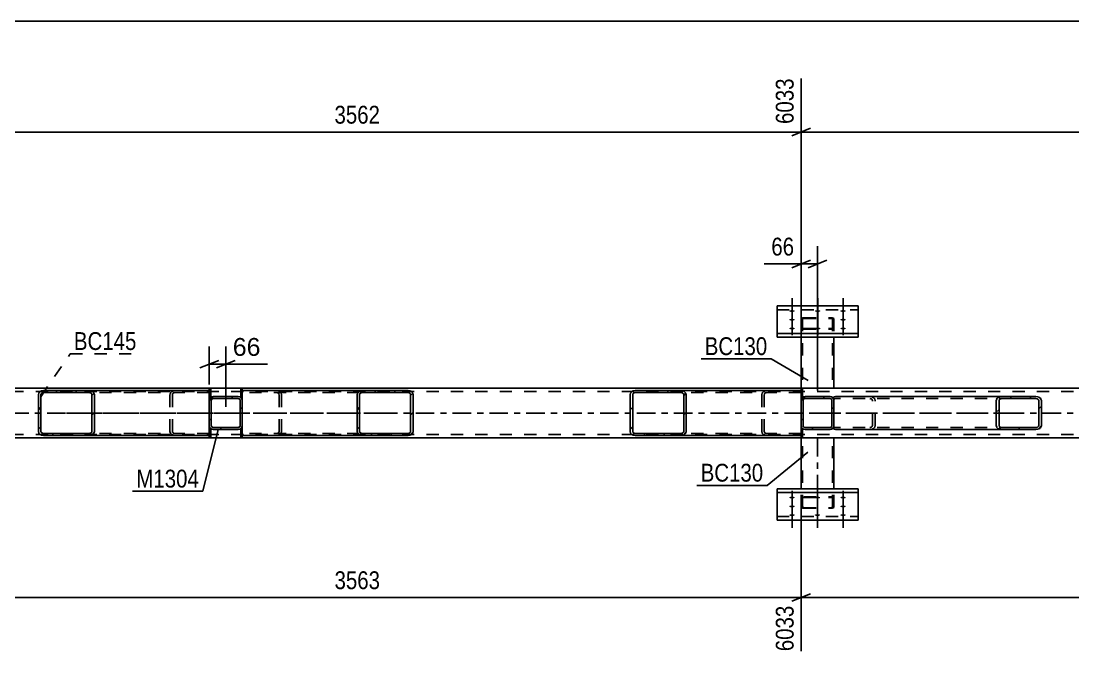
# Model space of a CAD drawing. Header units: millimetres. Extents: x 0 to 1189, y 0 to 841.
# Drawn here: x 151.2 to 320.1, y 315.4 to 417.1 of the extents above; entities that cross this region are included whole.
import ezdxf

# ---------------------------------------------------------------- set-up
doc = ezdxf.new("R2010")
doc.units = ezdxf.units.MM
doc.linetypes.add('DXK_LINE_DOT2', pattern=[3.9198, 1.9599, -1.9599])
doc.linetypes.add('DXK_LINE_DOT3', pattern=[5.9187, 2.979, -0.9799, 0.9799, -0.9799])
doc.styles.add('Arial', font='ARIAL.TTF', dxfattribs={"height": 0.2})
doc.styles.add('Arial Narrow', font='ARIALN.TTF', dxfattribs={"height": 0.2})

# ---------------------------------------------------------------- blocks, each defined once
blk = doc.blocks.new('Part-717048625-5668 - 5603')
at = {"color": 2, "linetype": 'Continuous'}
for p, q in [((186.47, 356.83), (186.47, 358.03)), ((186.47, 358.03), (186.71, 358.03)), ((186.71, 358.03), (186.71, 356.83)), ((186.71, 356.83), (186.47, 356.83))]:
    blk.add_line(p, q, dxfattribs=at)
blk = doc.blocks.new('Part-717048625-5701 - 5603')
at = {"linetype": 'Continuous'}
h = blk.add_hatch(dxfattribs=at)
h.set_pattern_fill('', scale=0.7, style=0, pattern_type=0)
h.set_pattern_definition([(45, (314.4644, 351.5972), (-1.57154, 1.57154), [])])
h.paths.add_polyline_path([(314.13, 351.55), (314.46, 351.6), (314.75, 351.74), (314.94, 351.94), (315.01, 352.19), (315.01, 356.19), (314.94, 356.43), (314.75, 356.64), (314.46, 356.78), (314.13, 356.83), (308.64, 356.83), (308.3, 356.78), (308.02, 356.64), (307.83, 356.43), (307.76, 356.19), (307.76, 352.19), (307.83, 351.94), (308.02, 351.74), (308.3, 351.6), (308.64, 351.55)])
h.paths.add_polyline_path([(308.47, 351.89), (308.33, 351.96), (308.23, 352.07), (308.2, 352.19), (308.2, 356.19), (308.23, 356.31), (308.33, 356.41), (308.47, 356.48), (308.64, 356.51), (314.13, 356.51), (314.3, 356.48), (314.44, 356.41), (314.53, 356.31), (314.57, 356.19), (314.57, 352.19), (314.53, 352.07), (314.44, 351.96), (314.3, 351.89), (314.13, 351.87), (308.64, 351.87)])
at = {"color": 2, "linetype": 'Continuous'}
for p, q in [((281.71, 356.79), (281.97, 356.83)), ((281.71, 356.79), (281.71, 356.19)), ((308.64, 356.83), (281.97, 356.83)), ((307.83, 356.43), (307.76, 356.19)), ((308.64, 356.83), (308.3, 356.78)), ((308.47, 356.48), (308.64, 356.51)), ((308.64, 356.83), (314.13, 356.83)), ((308.64, 356.51), (314.13, 356.51)), ((314.46, 356.78), (314.13, 356.83)), ((314.13, 356.51), (314.3, 356.48)), ((315.01, 356.19), (314.94, 356.43)), ((307.76, 352.19), (307.76, 356.19)), ((308.2, 356.19), (308.23, 356.31)), ((308.2, 352.19), (308.2, 356.19)), ((314.53, 356.31), (314.57, 356.19)), ((314.57, 352.19), (314.57, 356.19)), ((315.01, 352.19), (315.01, 356.19)), ((281.71, 351.6), (281.71, 352.19)), ((281.71, 351.59), (281.71, 351.6)), ((281.97, 351.55), (281.71, 351.59)), ((308.64, 351.55), (281.97, 351.55)), ((307.76, 352.19), (307.83, 351.94)), ((308.23, 352.07), (308.2, 352.19)), ((308.3, 351.6), (308.64, 351.55)), ((308.64, 351.87), (308.47, 351.89)), ((308.64, 351.87), (314.13, 351.87)), ((308.64, 351.55), (314.13, 351.55)), ((314.3, 351.89), (314.13, 351.87)), ((314.13, 351.55), (314.46, 351.6)), ((314.57, 352.19), (314.53, 352.07)), ((314.94, 351.94), (315.01, 352.19))]:
    blk.add_line(p, q, dxfattribs=at)
at = {"color": 7, "linetype": 'DXK_LINE_DOT2'}
for p, q in [((281.71, 356.79), (281.71, 356.44)), ((281.8, 356.48), (281.71, 356.44)), ((281.97, 356.51), (281.8, 356.48)), ((314.13, 356.51), (281.97, 356.51)), ((287.46, 356.83), (287.79, 356.78)), ((287.62, 356.48), (287.46, 356.51)), ((288.27, 356.43), (288.33, 356.19)), ((314.13, 356.83), (308.64, 356.83)), ((281.71, 351.74), (281.71, 356.19)), ((287.9, 356.19), (287.86, 356.31)), ((287.9, 352.19), (287.9, 356.19)), ((288.33, 352.19), (288.33, 356.19)), ((281.71, 351.94), (281.8, 351.89)), ((281.8, 351.89), (281.97, 351.87)), ((314.13, 351.87), (281.97, 351.87)), ((287.46, 351.87), (287.62, 351.89)), ((287.79, 351.6), (287.46, 351.55)), ((287.86, 352.07), (287.9, 352.19)), ((288.33, 352.19), (288.27, 351.94)), ((314.13, 351.55), (308.64, 351.55))]:
    blk.add_line(p, q, dxfattribs=at)
at = {"color": 7, "linetype": 'DXK_LINE_DOT3'}
blk.add_line((277.86, 354.19), (311.38, 354.19), dxfattribs=at)
at = {"color": 7, "linetype": 'DXK_LINE_DOT2'}
for centre, radius, start, end in [((287.52, 356.1), 0.401, 32.4105, 75.4453), ((287.59, 356), 0.802, 32.4105, 75.4453), ((287.52, 352.28), 0.401, 284.5547, 327.5895), ((287.59, 352.37), 0.802, 284.5547, 327.5895)]:
    blk.add_arc(centre, radius, start, end, dxfattribs=at)
at = {"color": 2, "linetype": 'Continuous'}
for centre, radius, start, end in [((308.5, 356), 0.802, 104.5547, 147.5895), ((308.57, 356.1), 0.401, 104.5547, 147.5895), ((314.2, 356.1), 0.401, 32.4105, 75.4453), ((314.26, 356), 0.802, 32.4105, 75.4453), ((308.5, 352.37), 0.802, 212.4105, 255.4453), ((308.57, 352.28), 0.401, 212.4105, 255.4453), ((314.2, 352.28), 0.401, 284.5547, 327.5895), ((314.26, 352.37), 0.802, 284.5547, 327.5895)]:
    blk.add_arc(centre, radius, start, end, dxfattribs=at)
blk = doc.blocks.new('Bolt-717048625-5623 - 5603')
at = {"linetype": 'Continuous'}
for points in [[(274.97, 340.77), (275.07, 340.76), (275.15, 340.75), (275.23, 340.74), (275.3, 340.72), (275.35, 340.69), (275.39, 340.66), (275.41, 340.63), (275.41, 340.6), (275.39, 340.57), (275.35, 340.54), (275.3, 340.52), (275.23, 340.49), (275.15, 340.48), (275.07, 340.47), (274.97, 340.47), (274.88, 340.47), (274.79, 340.48), (274.72, 340.49), (274.65, 340.52), (274.59, 340.54), (274.56, 340.57), (274.54, 340.6), (274.54, 340.63), (274.56, 340.66), (274.59, 340.69), (274.65, 340.72), (274.72, 340.74), (274.79, 340.75), (274.88, 340.76)], [(279.05, 340.77), (279.15, 340.76), (279.23, 340.75), (279.31, 340.74), (279.38, 340.72), (279.43, 340.69), (279.47, 340.66), (279.49, 340.63), (279.49, 340.6), (279.47, 340.57), (279.43, 340.54), (279.38, 340.52), (279.31, 340.49), (279.23, 340.48), (279.15, 340.47), (279.05, 340.47), (278.96, 340.47), (278.87, 340.48), (278.8, 340.49), (278.73, 340.52), (278.67, 340.54), (278.64, 340.57), (278.62, 340.6), (278.62, 340.63), (278.64, 340.66), (278.67, 340.69), (278.73, 340.72), (278.8, 340.74), (278.87, 340.75), (278.96, 340.76)], [(283.17, 340.77), (283.27, 340.76), (283.35, 340.75), (283.43, 340.74), (283.5, 340.72), (283.55, 340.69), (283.59, 340.66), (283.61, 340.63), (283.61, 340.6), (283.59, 340.57), (283.55, 340.54), (283.5, 340.52), (283.43, 340.49), (283.35, 340.48), (283.27, 340.47), (283.17, 340.47), (283.08, 340.47), (282.99, 340.48), (282.92, 340.49), (282.85, 340.52), (282.79, 340.54), (282.76, 340.57), (282.74, 340.6), (282.74, 340.63), (282.76, 340.66), (282.79, 340.69), (282.85, 340.72), (282.92, 340.74), (282.99, 340.75), (283.08, 340.76)], [(274.97, 339.36), (275.07, 339.35), (275.15, 339.34), (275.23, 339.33), (275.3, 339.31), (275.35, 339.28), (275.39, 339.25), (275.41, 339.22), (275.41, 339.19), (275.39, 339.16), (275.35, 339.13), (275.3, 339.11), (275.23, 339.08), (275.15, 339.07), (275.07, 339.06), (274.97, 339.06), (274.88, 339.06), (274.79, 339.07), (274.72, 339.08), (274.65, 339.11), (274.59, 339.13), (274.56, 339.16), (274.54, 339.19), (274.54, 339.22), (274.56, 339.25), (274.59, 339.28), (274.65, 339.31), (274.72, 339.33), (274.79, 339.34), (274.88, 339.35)], [(274.97, 337.96), (275.07, 337.96), (275.15, 337.95), (275.23, 337.93), (275.3, 337.91), (275.35, 337.89), (275.39, 337.86), (275.41, 337.83), (275.41, 337.8), (275.39, 337.76), (275.35, 337.74), (275.3, 337.71), (275.23, 337.69), (275.15, 337.67), (275.07, 337.66), (274.97, 337.66), (274.88, 337.66), (274.79, 337.67), (274.72, 337.69), (274.65, 337.71), (274.59, 337.74), (274.56, 337.76), (274.54, 337.8), (274.54, 337.83), (274.56, 337.86), (274.59, 337.89), (274.65, 337.91), (274.72, 337.93), (274.79, 337.95), (274.88, 337.96)], [(279.05, 337.96), (279.15, 337.96), (279.23, 337.95), (279.31, 337.93), (279.38, 337.91), (279.43, 337.89), (279.47, 337.86), (279.49, 337.83), (279.49, 337.8), (279.47, 337.76), (279.43, 337.74), (279.38, 337.71), (279.31, 337.69), (279.23, 337.67), (279.15, 337.66), (279.05, 337.66), (278.96, 337.66), (278.87, 337.67), (278.8, 337.69), (278.73, 337.71), (278.67, 337.74), (278.64, 337.76), (278.62, 337.8), (278.62, 337.83), (278.64, 337.86), (278.67, 337.89), (278.73, 337.91), (278.8, 337.93), (278.87, 337.95), (278.96, 337.96)], [(283.17, 339.36), (283.27, 339.35), (283.35, 339.34), (283.43, 339.33), (283.5, 339.31), (283.55, 339.28), (283.59, 339.25), (283.61, 339.22), (283.61, 339.19), (283.59, 339.16), (283.55, 339.13), (283.5, 339.11), (283.43, 339.08), (283.35, 339.07), (283.27, 339.06), (283.17, 339.06), (283.08, 339.06), (282.99, 339.07), (282.92, 339.08), (282.85, 339.11), (282.79, 339.13), (282.76, 339.16), (282.74, 339.19), (282.74, 339.22), (282.76, 339.25), (282.79, 339.28), (282.85, 339.31), (282.92, 339.33), (282.99, 339.34), (283.08, 339.35)], [(283.17, 337.96), (283.27, 337.96), (283.35, 337.95), (283.43, 337.93), (283.5, 337.91), (283.55, 337.89), (283.59, 337.86), (283.61, 337.83), (283.61, 337.8), (283.59, 337.76), (283.55, 337.74), (283.5, 337.71), (283.43, 337.69), (283.35, 337.67), (283.27, 337.66), (283.17, 337.66), (283.08, 337.66), (282.99, 337.67), (282.92, 337.69), (282.85, 337.71), (282.79, 337.74), (282.76, 337.76), (282.74, 337.8), (282.74, 337.83), (282.76, 337.86), (282.79, 337.89), (282.85, 337.91), (282.92, 337.93), (282.99, 337.95), (283.08, 337.96)]]:
    blk.add_hatch(color=1, dxfattribs=at).paths.add_polyline_path(points)
at = {"color": 1, "linetype": 'Continuous'}
for p, q in [((274.97, 341.71), (274.97, 338.59)), ((279.05, 341.71), (279.05, 338.59)), ((283.17, 341.71), (283.17, 338.59)), ((274.97, 340.3), (274.97, 337.18)), ((283.17, 340.3), (283.17, 337.18)), ((274.97, 338.9), (274.97, 335.78)), ((279.05, 338.9), (279.05, 335.78)), ((283.17, 338.9), (283.17, 335.78))]:
    blk.add_line(p, q, dxfattribs=at)
blk = doc.blocks.new('Bolt-717048625-5624 - 5603')
at = {"linetype": 'Continuous'}
for points in [[(274.97, 370.41), (274.88, 370.42), (274.79, 370.43), (274.72, 370.44), (274.65, 370.46), (274.59, 370.49), (274.56, 370.52), (274.54, 370.55), (274.54, 370.58), (274.56, 370.61), (274.59, 370.64), (274.65, 370.67), (274.72, 370.69), (274.79, 370.7), (274.88, 370.71), (274.97, 370.72), (275.07, 370.71), (275.15, 370.7), (275.23, 370.69), (275.3, 370.67), (275.35, 370.64), (275.39, 370.61), (275.41, 370.58), (275.41, 370.55), (275.39, 370.52), (275.35, 370.49), (275.3, 370.46), (275.23, 370.44), (275.15, 370.43), (275.07, 370.42)], [(279.09, 370.41), (279, 370.42), (278.91, 370.43), (278.84, 370.44), (278.77, 370.46), (278.71, 370.49), (278.68, 370.52), (278.66, 370.55), (278.66, 370.58), (278.68, 370.61), (278.71, 370.64), (278.77, 370.67), (278.84, 370.69), (278.91, 370.7), (279, 370.71), (279.09, 370.72), (279.19, 370.71), (279.27, 370.7), (279.35, 370.69), (279.42, 370.67), (279.47, 370.64), (279.51, 370.61), (279.53, 370.58), (279.53, 370.55), (279.51, 370.52), (279.47, 370.49), (279.42, 370.46), (279.35, 370.44), (279.27, 370.43), (279.19, 370.42)], [(283.17, 370.41), (283.08, 370.42), (282.99, 370.43), (282.92, 370.44), (282.85, 370.46), (282.79, 370.49), (282.76, 370.52), (282.74, 370.55), (282.74, 370.58), (282.76, 370.61), (282.79, 370.64), (282.85, 370.67), (282.92, 370.69), (282.99, 370.7), (283.08, 370.71), (283.17, 370.72), (283.27, 370.71), (283.35, 370.7), (283.43, 370.69), (283.5, 370.67), (283.55, 370.64), (283.59, 370.61), (283.61, 370.58), (283.61, 370.55), (283.59, 370.52), (283.55, 370.49), (283.5, 370.46), (283.43, 370.44), (283.35, 370.43), (283.27, 370.42)], [(274.97, 369.02), (274.88, 369.02), (274.79, 369.03), (274.72, 369.05), (274.65, 369.07), (274.59, 369.09), (274.56, 369.12), (274.54, 369.15), (274.54, 369.19), (274.56, 369.22), (274.59, 369.25), (274.65, 369.27), (274.72, 369.29), (274.79, 369.31), (274.88, 369.32), (274.97, 369.32), (275.07, 369.32), (275.15, 369.31), (275.23, 369.29), (275.3, 369.27), (275.35, 369.25), (275.39, 369.22), (275.41, 369.19), (275.41, 369.15), (275.39, 369.12), (275.35, 369.09), (275.3, 369.07), (275.23, 369.05), (275.15, 369.03), (275.07, 369.02)], [(283.17, 369.02), (283.08, 369.02), (282.99, 369.03), (282.92, 369.05), (282.85, 369.07), (282.79, 369.09), (282.76, 369.12), (282.74, 369.15), (282.74, 369.19), (282.76, 369.22), (282.79, 369.25), (282.85, 369.27), (282.92, 369.29), (282.99, 369.31), (283.08, 369.32), (283.17, 369.32), (283.27, 369.32), (283.35, 369.31), (283.43, 369.29), (283.5, 369.27), (283.55, 369.25), (283.59, 369.22), (283.61, 369.19), (283.61, 369.15), (283.59, 369.12), (283.55, 369.09), (283.5, 369.07), (283.43, 369.05), (283.35, 369.03), (283.27, 369.02)], [(274.97, 367.61), (274.88, 367.61), (274.79, 367.62), (274.72, 367.64), (274.65, 367.66), (274.59, 367.69), (274.56, 367.71), (274.54, 367.75), (274.54, 367.78), (274.56, 367.81), (274.59, 367.84), (274.65, 367.86), (274.72, 367.88), (274.79, 367.9), (274.88, 367.91), (274.97, 367.91), (275.07, 367.91), (275.15, 367.9), (275.23, 367.88), (275.3, 367.86), (275.35, 367.84), (275.39, 367.81), (275.41, 367.78), (275.41, 367.75), (275.39, 367.71), (275.35, 367.69), (275.3, 367.66), (275.23, 367.64), (275.15, 367.62), (275.07, 367.61)], [(279.09, 367.61), (279, 367.61), (278.91, 367.62), (278.84, 367.64), (278.77, 367.66), (278.71, 367.69), (278.68, 367.71), (278.66, 367.75), (278.66, 367.78), (278.68, 367.81), (278.71, 367.84), (278.77, 367.86), (278.84, 367.88), (278.91, 367.9), (279, 367.91), (279.09, 367.91), (279.19, 367.91), (279.27, 367.9), (279.35, 367.88), (279.42, 367.86), (279.47, 367.84), (279.51, 367.81), (279.53, 367.78), (279.53, 367.75), (279.51, 367.71), (279.47, 367.69), (279.42, 367.66), (279.35, 367.64), (279.27, 367.62), (279.19, 367.61)], [(283.17, 367.61), (283.08, 367.61), (282.99, 367.62), (282.92, 367.64), (282.85, 367.66), (282.79, 367.69), (282.76, 367.71), (282.74, 367.75), (282.74, 367.78), (282.76, 367.81), (282.79, 367.84), (282.85, 367.86), (282.92, 367.88), (282.99, 367.9), (283.08, 367.91), (283.17, 367.91), (283.27, 367.91), (283.35, 367.9), (283.43, 367.88), (283.5, 367.86), (283.55, 367.84), (283.59, 367.81), (283.61, 367.78), (283.61, 367.75), (283.59, 367.71), (283.55, 367.69), (283.5, 367.66), (283.43, 367.64), (283.35, 367.62), (283.27, 367.61)]]:
    blk.add_hatch(color=1, dxfattribs=at).paths.add_polyline_path(points)
at = {"color": 1, "linetype": 'Continuous'}
for p, q in [((274.97, 369.48), (274.97, 372.6)), ((279.09, 369.48), (279.09, 372.6)), ((283.17, 369.48), (283.17, 372.6)), ((274.97, 368.08), (274.97, 371.2)), ((283.17, 368.08), (283.17, 371.2)), ((274.97, 366.67), (274.97, 369.79)), ((279.09, 366.67), (279.09, 369.79)), ((283.17, 366.67), (283.17, 369.79))]:
    blk.add_line(p, q, dxfattribs=at)
blk = doc.blocks.new('Part-717048625-5698 - 5603')
at = {"color": 2, "linetype": 'Continuous'}
for p, q in [((285.57, 342.04), (272.57, 342.04)), ((272.57, 342.04), (272.57, 336.99)), ((272.57, 341.44), (285.57, 341.44)), ((285.57, 336.99), (285.57, 342.04)), ((272.57, 336.99), (285.57, 336.99))]:
    blk.add_line(p, q, dxfattribs=at)
at = {"color": 7, "linetype": 'DXK_LINE_DOT2'}
blk.add_line((272.57, 337.59), (285.57, 337.59), dxfattribs=at)
blk = doc.blocks.new('Part-717048625-9456 - 5603')
at = {"color": 2, "linetype": 'Continuous'}
for p, q in [((276.43, 358.03), (276.43, 358.03)), ((276.43, 358.03), (276.67, 358.03)), ((276.43, 356.83), (276.43, 358.03)), ((276.67, 358.03), (276.67, 358.03)), ((276.67, 356.83), (276.67, 358.03)), ((276.43, 356.83), (276.67, 356.83)), ((276.67, 356.83), (276.67, 356.83))]:
    blk.add_line(p, q, dxfattribs=at)
at = {"color": 7, "linetype": 'DXK_LINE_DOT2'}
for p, q in [((276.43, 356.83), (276.43, 358.03)), ((276.67, 358.03), (276.67, 356.83)), ((276.67, 356.83), (276.67, 356.83))]:
    blk.add_line(p, q, dxfattribs=at)
blk = doc.blocks.new('Part-717048625-5710 - 5603')
at = {"linetype": 'Continuous'}
h = blk.add_hatch(dxfattribs=at)
h.set_pattern_fill('', scale=0.7, style=0, pattern_type=0)
h.set_pattern_definition([(45, (281.3132, 351.5972), (-1.57154, 1.57154), [])])
h.paths.add_polyline_path([(281.07, 351.55), (281.31, 351.6), (281.52, 351.74), (281.66, 351.94), (281.71, 352.19), (281.71, 356.19), (281.66, 356.43), (281.52, 356.64), (281.31, 356.78), (281.07, 356.83), (277.07, 356.83), (276.82, 356.78), (276.62, 356.64), (276.48, 356.43), (276.43, 356.19), (276.43, 352.19), (276.48, 351.94), (276.62, 351.74), (276.82, 351.6), (277.07, 351.55)])
h.paths.add_polyline_path([(276.95, 351.89), (276.84, 351.96), (276.77, 352.07), (276.75, 352.19), (276.75, 356.19), (276.77, 356.31), (276.84, 356.41), (276.95, 356.48), (277.07, 356.51), (281.07, 356.51), (281.19, 356.48), (281.29, 356.41), (281.36, 356.31), (281.39, 356.19), (281.39, 352.19), (281.36, 352.07), (281.29, 351.96), (281.19, 351.89), (281.07, 351.87), (277.07, 351.87)])
at = {"color": 7, "linetype": 'DXK_LINE_DOT2'}
for p, q in [((276.43, 356.19), (276.48, 356.43)), ((276.82, 356.78), (277.07, 356.83)), ((277.07, 356.51), (276.95, 356.48)), ((277.07, 356.83), (281.07, 356.83)), ((277.07, 356.51), (281.07, 356.51)), ((281.07, 356.83), (281.31, 356.78)), ((281.19, 356.48), (281.07, 356.51)), ((281.66, 356.43), (281.71, 356.19)), ((276.43, 352.19), (276.43, 356.19)), ((276.77, 356.31), (276.75, 356.19)), ((276.75, 352.19), (276.75, 356.19)), ((281.39, 356.19), (281.36, 356.31)), ((281.39, 352.19), (281.39, 356.19)), ((281.71, 352.19), (281.71, 356.19)), ((276.48, 351.94), (276.43, 352.19)), ((276.75, 352.19), (276.77, 352.07)), ((277.07, 351.55), (276.82, 351.6)), ((276.95, 351.89), (277.07, 351.87)), ((277.07, 351.87), (281.07, 351.87)), ((277.07, 351.55), (281.07, 351.55)), ((281.07, 351.87), (281.19, 351.89)), ((281.31, 351.6), (281.07, 351.55)), ((281.36, 352.07), (281.39, 352.19)), ((281.71, 352.19), (281.66, 351.94))]:
    blk.add_line(p, q, dxfattribs=at)
at = {"color": 2, "linetype": 'Continuous'}
for p, q in [((276.48, 356.43), (276.43, 356.19)), ((277.07, 356.83), (276.82, 356.78)), ((276.95, 356.48), (277.07, 356.51)), ((277.07, 356.83), (281.07, 356.83)), ((277.07, 356.51), (281.07, 356.51)), ((281.31, 356.78), (281.07, 356.83)), ((281.07, 356.51), (281.19, 356.48)), ((281.71, 356.19), (281.66, 356.43)), ((276.43, 352.19), (276.43, 356.19)), ((276.75, 356.19), (276.77, 356.31)), ((276.75, 352.19), (276.75, 356.19)), ((281.36, 356.31), (281.39, 356.19)), ((281.39, 352.19), (281.39, 356.19)), ((281.71, 352.19), (281.71, 356.19)), ((276.43, 352.19), (276.48, 351.94)), ((276.77, 352.07), (276.75, 352.19)), ((276.82, 351.6), (277.07, 351.55)), ((277.07, 351.87), (276.95, 351.89)), ((277.07, 351.87), (281.07, 351.87)), ((277.07, 351.55), (281.07, 351.55)), ((281.19, 351.89), (281.07, 351.87)), ((281.07, 351.55), (281.31, 351.6)), ((281.39, 352.19), (281.36, 352.07)), ((281.66, 351.94), (281.71, 352.19))]:
    blk.add_line(p, q, dxfattribs=at)
at = {"color": 7, "linetype": 'DXK_LINE_DOT2'}
for centre, radius, start, end in [((277.07, 356.19), 0.64, 112.5, 157.5), ((277.07, 356.19), 0.32, 112.5, 157.5), ((281.07, 356.19), 0.32, 22.5, 67.5), ((281.07, 356.19), 0.64, 22.5, 67.5), ((277.07, 352.19), 0.64, 202.5, 247.5), ((277.07, 352.19), 0.32, 202.5, 247.5), ((281.07, 352.19), 0.32, 292.5, 337.5), ((281.07, 352.19), 0.64, 292.5, 337.5)]:
    blk.add_arc(centre, radius, start, end, dxfattribs=at)
at = {"color": 2, "linetype": 'Continuous'}
for centre, radius, start, end in [((277.07, 356.19), 0.64, 112.5, 157.5), ((277.07, 356.19), 0.32, 112.5, 157.5), ((281.07, 356.19), 0.32, 22.5, 67.5), ((281.07, 356.19), 0.64, 22.5, 67.5), ((277.07, 352.19), 0.64, 202.5, 247.5), ((277.07, 352.19), 0.32, 202.5, 247.5), ((281.07, 352.19), 0.32, 292.5, 337.5), ((281.07, 352.19), 0.64, 292.5, 337.5)]:
    blk.add_arc(centre, radius, start, end, dxfattribs=at)
blk = doc.blocks.new('Part-717048625-5725 - 5603')
at = {"color": 2, "linetype": 'Continuous'}
for p, q in [((276.43, 342.04), (276.43, 350.19)), ((281.71, 342.04), (281.71, 350.19))]:
    blk.add_line(p, q, dxfattribs=at)
at = {"color": 7, "linetype": 'DXK_LINE_DOT2'}
for p, q in [((281.71, 350.19), (276.43, 350.19)), ((276.67, 339.08), (276.67, 350.19)), ((281.47, 339.08), (281.47, 350.19)), ((276.43, 339.08), (276.43, 342.04)), ((281.71, 339.08), (281.71, 342.04)), ((276.47, 340.62), (276.43, 340.55)), ((276.57, 340.67), (276.47, 340.62)), ((276.73, 340.71), (276.57, 340.67)), ((276.67, 340.55), (276.69, 340.59)), ((276.69, 340.59), (276.74, 340.61)), ((276.91, 340.72), (276.73, 340.71)), ((276.74, 340.61), (276.82, 340.63)), ((276.82, 340.63), (276.91, 340.64)), ((276.91, 340.72), (281.23, 340.72)), ((276.91, 340.64), (281.23, 340.64)), ((281.42, 340.71), (281.23, 340.72)), ((281.23, 340.64), (281.33, 340.63)), ((281.33, 340.63), (281.4, 340.61)), ((281.4, 340.61), (281.46, 340.59)), ((281.57, 340.67), (281.42, 340.71)), ((281.46, 340.59), (281.47, 340.55)), ((281.68, 340.62), (281.57, 340.67)), ((281.71, 340.55), (281.68, 340.62)), ((276.43, 339.08), (276.47, 339.01)), ((276.47, 339.01), (276.57, 338.96)), ((276.57, 338.96), (276.73, 338.92)), ((276.69, 339.04), (276.67, 339.08)), ((276.74, 339.02), (276.69, 339.04)), ((276.73, 338.92), (276.91, 338.91)), ((276.82, 339), (276.74, 339.02)), ((276.91, 338.99), (276.82, 339)), ((276.91, 338.99), (281.23, 338.99)), ((276.91, 338.91), (281.23, 338.91)), ((281.33, 339), (281.23, 338.99)), ((281.23, 338.91), (281.42, 338.92)), ((281.4, 339.02), (281.33, 339)), ((281.46, 339.04), (281.4, 339.02)), ((281.42, 338.92), (281.57, 338.96)), ((281.47, 339.08), (281.46, 339.04)), ((281.57, 338.96), (281.68, 339.01)), ((281.68, 339.01), (281.71, 339.08))]:
    blk.add_line(p, q, dxfattribs=at)
at = {"color": 7, "linetype": 'DXK_LINE_DOT3'}
blk.add_line((279.07, 350.19), (279.07, 339.81), dxfattribs=at)
blk = doc.blocks.new('Part-717048625-5727 - 5603')
at = {"linetype": 'Continuous'}
h = blk.add_hatch(dxfattribs=at)
h.set_pattern_fill('', scale=0.7, style=0, pattern_type=0)
h.set_pattern_definition([(45, (162.482, 350.6372), (-1.57154, 1.57154), [])])
h.paths.add_polyline_path([(162.18, 350.59), (162.48, 350.64), (162.74, 350.78), (162.91, 350.98), (162.97, 351.23), (162.97, 357.15), (162.91, 357.39), (162.74, 357.6), (162.48, 357.74), (162.18, 357.79), (154.8, 357.79), (154.49, 357.74), (154.23, 357.6), (154.06, 357.39), (154, 357.15), (154, 351.23), (154.06, 350.98), (154.23, 350.78), (154.49, 350.64), (154.8, 350.59)])
h.paths.add_polyline_path([(154.64, 350.93), (154.51, 351), (154.43, 351.11), (154.4, 351.23), (154.4, 357.15), (154.43, 357.27), (154.51, 357.37), (154.64, 357.44), (154.8, 357.47), (162.18, 357.47), (162.33, 357.44), (162.46, 357.37), (162.55, 357.27), (162.58, 357.15), (162.58, 351.23), (162.55, 351.11), (162.46, 351), (162.33, 350.93), (162.18, 350.91), (154.8, 350.91)])
at = {"color": 2, "linetype": 'Continuous'}
for p, q in [((154.06, 357.39), (154, 357.15)), ((154, 351.23), (154, 357.15)), ((154.4, 357.15), (154.43, 357.27)), ((154.4, 351.23), (154.4, 357.15)), ((154.8, 357.79), (154.49, 357.74)), ((154.64, 357.44), (154.8, 357.47)), ((154.8, 357.79), (162.18, 357.79)), ((154.8, 357.47), (162.18, 357.47)), ((181.43, 357.79), (162.18, 357.79)), ((162.48, 357.74), (162.18, 357.79)), ((162.18, 357.47), (162.33, 357.44)), ((162.55, 357.27), (162.58, 357.15)), ((162.58, 351.23), (162.58, 357.15)), ((162.97, 357.15), (162.91, 357.39)), ((162.97, 351.23), (162.97, 357.15)), ((181.43, 356.83), (181.43, 356.19)), ((181.43, 351.55), (181.43, 352.19)), ((154, 351.23), (154.06, 350.98)), ((154.43, 351.11), (154.4, 351.23)), ((154.49, 350.64), (154.8, 350.59)), ((154.8, 350.91), (154.64, 350.93)), ((154.8, 350.91), (162.18, 350.91)), ((154.8, 350.59), (162.18, 350.59)), ((162.33, 350.93), (162.18, 350.91)), ((162.18, 350.59), (162.48, 350.64)), ((181.43, 350.59), (162.18, 350.59)), ((162.58, 351.23), (162.55, 351.11)), ((162.91, 350.98), (162.97, 351.23))]:
    blk.add_line(p, q, dxfattribs=at)
at = {"color": 7, "linetype": 'DXK_LINE_DOT2'}
for p, q in [((162.18, 357.79), (154.8, 357.79)), ((181.43, 357.47), (154.8, 357.47)), ((175.11, 357.15), (175.17, 357.39)), ((175.11, 351.23), (175.11, 357.15)), ((175.54, 357.27), (175.51, 357.15)), ((175.51, 351.23), (175.51, 357.15)), ((175.61, 357.74), (175.91, 357.79)), ((175.91, 357.47), (175.76, 357.44)), ((181.43, 357.79), (181.43, 356.83)), ((181.43, 352.19), (181.43, 356.19)), ((181.43, 351.23), (181.43, 351.55)), ((181.43, 350.91), (154.8, 350.91)), ((162.18, 350.59), (154.8, 350.59)), ((175.17, 350.98), (175.11, 351.23)), ((175.51, 351.23), (175.54, 351.11)), ((175.91, 350.59), (175.61, 350.64)), ((175.76, 350.93), (175.91, 350.91)), ((181.43, 350.59), (181.43, 351.23))]:
    blk.add_line(p, q, dxfattribs=at)
at = {"color": 7, "linetype": 'DXK_LINE_DOT3'}
blk.add_line((158.49, 354.19), (185.57, 354.19), dxfattribs=at)
at = {"color": 2, "linetype": 'Continuous'}
for centre, radius, start, end in [((154.7, 357.03), 0.738, 106.7177, 150.7489), ((154.75, 357.09), 0.369, 106.7177, 150.7489), ((162.22, 357.09), 0.369, 29.2511, 73.2823), ((162.27, 357.03), 0.738, 29.2511, 73.2823), ((154.7, 351.34), 0.738, 209.2511, 253.2823), ((154.75, 351.29), 0.369, 209.2511, 253.2823), ((162.22, 351.29), 0.369, 286.7177, 330.7489), ((162.27, 351.34), 0.738, 286.7177, 330.7489)]:
    blk.add_arc(centre, radius, start, end, dxfattribs=at)
at = {"color": 7, "linetype": 'DXK_LINE_DOT2'}
for centre, radius, start, end in [((175.82, 357.03), 0.738, 106.7177, 150.7489), ((175.86, 357.09), 0.369, 106.7177, 150.7489), ((175.82, 351.34), 0.738, 209.2511, 253.2823), ((175.86, 351.29), 0.369, 209.2511, 253.2823)]:
    blk.add_arc(centre, radius, start, end, dxfattribs=at)
blk = doc.blocks.new('Part-717048625-5667 - 5603')
at = {"color": 2, "linetype": 'Continuous'}
for p, q in [((613.27, 358.19), (78.43, 358.19)), ((613.27, 350.19), (78.43, 350.19))]:
    blk.add_line(p, q, dxfattribs=at)
at = {"color": 7, "linetype": 'DXK_LINE_DOT2'}
for p, q in [((618.07, 357.63), (78.43, 357.63)), ((618.07, 350.75), (78.43, 350.75))]:
    blk.add_line(p, q, dxfattribs=at)
at = {"color": 7, "linetype": 'DXK_LINE_DOT3'}
blk.add_line((78.43, 354.19), (618.07, 354.19), dxfattribs=at)
blk = doc.blocks.new('Part-717048625-5669 - 5603')
at = {"color": 2, "linetype": 'Continuous'}
for p, q in [((186.47, 350.35), (186.47, 351.55)), ((186.71, 351.55), (186.47, 351.55)), ((186.71, 351.55), (186.71, 350.35)), ((186.71, 350.35), (186.47, 350.35))]:
    blk.add_line(p, q, dxfattribs=at)
blk = doc.blocks.new('Part-717048625-5697 - 5603')
at = {"color": 2, "linetype": 'Continuous'}
for p, q in [((285.57, 371.39), (272.57, 371.39)), ((272.57, 371.39), (272.57, 366.34)), ((285.57, 366.34), (285.57, 371.39)), ((272.57, 366.94), (285.57, 366.94)), ((272.57, 366.34), (285.57, 366.34))]:
    blk.add_line(p, q, dxfattribs=at)
at = {"color": 7, "linetype": 'DXK_LINE_DOT2'}
blk.add_line((272.57, 370.78), (285.57, 370.78), dxfattribs=at)
blk = doc.blocks.new('Part-717048625-5699 - 5603')
at = {"linetype": 'Continuous'}
h = blk.add_hatch(dxfattribs=at)
h.set_pattern_fill('', scale=0.7, style=0, pattern_type=0)
h.set_pattern_definition([(45, (213.646, 350.6372), (-1.57154, 1.57154), [])])
h.paths.add_polyline_path([(213.34, 350.59), (213.65, 350.64), (213.9, 350.78), (214.08, 350.98), (214.14, 351.23), (214.14, 357.15), (214.08, 357.39), (213.9, 357.6), (213.65, 357.74), (213.34, 357.79), (205.96, 357.79), (205.65, 357.74), (205.4, 357.6), (205.22, 357.39), (205.16, 357.15), (205.16, 351.23), (205.22, 350.98), (205.4, 350.78), (205.65, 350.64), (205.96, 350.59)])
h.paths.add_polyline_path([(205.81, 350.93), (205.68, 351), (205.59, 351.11), (205.56, 351.23), (205.56, 357.15), (205.59, 357.27), (205.68, 357.37), (205.81, 357.44), (205.96, 357.47), (213.34, 357.47), (213.49, 357.44), (213.62, 357.37), (213.71, 357.27), (213.74, 357.15), (213.74, 351.23), (213.71, 351.11), (213.62, 351), (213.49, 350.93), (213.34, 350.91), (205.96, 350.91)])
at = {"color": 2, "linetype": 'Continuous'}
for p, q in [((205.96, 357.79), (186.71, 357.79)), ((186.71, 356.83), (186.71, 356.19)), ((205.22, 357.39), (205.16, 357.15)), ((205.16, 351.23), (205.16, 357.15)), ((205.56, 357.15), (205.59, 357.27)), ((205.56, 351.23), (205.56, 357.15)), ((205.96, 357.79), (205.65, 357.74)), ((205.81, 357.44), (205.96, 357.47)), ((205.96, 357.79), (213.34, 357.79)), ((205.96, 357.47), (213.34, 357.47)), ((213.65, 357.74), (213.34, 357.79)), ((213.34, 357.47), (213.49, 357.44)), ((213.71, 357.27), (213.74, 357.15)), ((213.74, 351.23), (213.74, 357.15)), ((214.14, 357.15), (214.08, 357.39)), ((214.14, 351.23), (214.14, 357.15)), ((186.71, 351.55), (186.71, 352.19)), ((205.96, 350.59), (186.71, 350.59)), ((205.16, 351.23), (205.22, 350.98)), ((205.59, 351.11), (205.56, 351.23)), ((205.65, 350.64), (205.96, 350.59)), ((205.96, 350.91), (205.81, 350.93)), ((205.96, 350.91), (213.34, 350.91)), ((205.96, 350.59), (213.34, 350.59)), ((213.49, 350.93), (213.34, 350.91)), ((213.34, 350.59), (213.65, 350.64)), ((213.74, 351.23), (213.71, 351.11)), ((214.08, 350.98), (214.14, 351.23))]:
    blk.add_line(p, q, dxfattribs=at)
at = {"color": 7, "linetype": 'DXK_LINE_DOT2'}
for p, q in [((186.71, 357.79), (186.71, 356.83)), ((213.34, 357.47), (186.71, 357.47)), ((192.23, 357.79), (192.53, 357.74)), ((192.38, 357.44), (192.23, 357.47)), ((192.62, 357.15), (192.59, 357.27)), ((192.62, 351.23), (192.62, 357.15)), ((192.96, 357.39), (193.02, 357.15)), ((193.02, 351.23), (193.02, 357.15)), ((213.34, 357.79), (205.96, 357.79)), ((186.71, 352.19), (186.71, 356.19)), ((186.71, 351.23), (186.71, 351.55)), ((186.71, 350.59), (186.71, 351.23)), ((213.34, 350.91), (186.71, 350.91)), ((192.23, 350.91), (192.38, 350.93)), ((192.53, 350.64), (192.23, 350.59)), ((192.59, 351.11), (192.62, 351.23)), ((193.02, 351.23), (192.96, 350.98)), ((213.34, 350.59), (205.96, 350.59))]:
    blk.add_line(p, q, dxfattribs=at)
at = {"color": 7, "linetype": 'DXK_LINE_DOT3'}
blk.add_line((182.56, 354.19), (209.65, 354.19), dxfattribs=at)
at = {"color": 7, "linetype": 'DXK_LINE_DOT2'}
for centre, radius, start, end in [((192.27, 357.09), 0.369, 29.2511, 73.2823), ((192.32, 357.03), 0.738, 29.2511, 73.2823), ((192.27, 351.29), 0.369, 286.7177, 330.7489), ((192.32, 351.34), 0.738, 286.7177, 330.7489)]:
    blk.add_arc(centre, radius, start, end, dxfattribs=at)
at = {"color": 2, "linetype": 'Continuous'}
for centre, radius, start, end in [((205.87, 357.03), 0.738, 106.7177, 150.7489), ((205.91, 357.09), 0.369, 106.7177, 150.7489), ((213.39, 357.09), 0.369, 29.2511, 73.2823), ((213.43, 357.03), 0.738, 29.2511, 73.2823), ((205.87, 351.34), 0.738, 209.2511, 253.2823), ((205.91, 351.29), 0.369, 209.2511, 253.2823), ((213.39, 351.29), 0.369, 286.7177, 330.7489), ((213.43, 351.34), 0.738, 286.7177, 330.7489)]:
    blk.add_arc(centre, radius, start, end, dxfattribs=at)
blk = doc.blocks.new('Part-717048625-5712 - 5603')
at = {"linetype": 'Continuous'}
h = blk.add_hatch(dxfattribs=at)
h.set_pattern_fill('', scale=0.7, style=0, pattern_type=0)
h.set_pattern_definition([(45, (186.3134, 351.5972), (-1.57154, 1.57154), [])])
h.paths.add_polyline_path([(186.07, 351.55), (186.31, 351.6), (186.52, 351.74), (186.66, 351.94), (186.71, 352.19), (186.71, 356.19), (186.66, 356.43), (186.52, 356.64), (186.31, 356.78), (186.07, 356.83), (182.07, 356.83), (181.82, 356.78), (181.62, 356.64), (181.48, 356.43), (181.43, 356.19), (181.43, 352.19), (181.48, 351.94), (181.62, 351.74), (181.82, 351.6), (182.07, 351.55)])
h.paths.add_polyline_path([(181.95, 351.89), (181.84, 351.96), (181.77, 352.07), (181.75, 352.19), (181.75, 356.19), (181.77, 356.31), (181.84, 356.41), (181.95, 356.48), (182.07, 356.51), (186.07, 356.51), (186.19, 356.48), (186.29, 356.41), (186.36, 356.31), (186.39, 356.19), (186.39, 352.19), (186.36, 352.07), (186.29, 351.96), (186.19, 351.89), (186.07, 351.87), (182.07, 351.87)])
at = {"color": 7, "linetype": 'DXK_LINE_DOT2'}
for p, q in [((181.43, 356.19), (181.48, 356.43)), ((181.82, 356.78), (182.07, 356.83)), ((182.07, 356.51), (181.95, 356.48)), ((182.07, 356.83), (186.07, 356.83)), ((182.07, 356.51), (186.07, 356.51)), ((186.07, 356.83), (186.31, 356.78)), ((186.19, 356.48), (186.07, 356.51)), ((186.66, 356.43), (186.71, 356.19)), ((181.43, 352.19), (181.43, 356.19)), ((181.77, 356.31), (181.75, 356.19)), ((181.75, 352.19), (181.75, 356.19)), ((186.39, 356.19), (186.36, 356.31)), ((186.39, 352.19), (186.39, 356.19)), ((186.71, 352.19), (186.71, 356.19)), ((181.48, 351.94), (181.43, 352.19)), ((181.75, 352.19), (181.77, 352.07)), ((182.07, 351.55), (181.82, 351.6)), ((181.95, 351.89), (182.07, 351.87)), ((182.07, 351.87), (186.07, 351.87)), ((182.07, 351.55), (186.07, 351.55)), ((186.07, 351.87), (186.19, 351.89)), ((186.31, 351.6), (186.07, 351.55)), ((186.36, 352.07), (186.39, 352.19)), ((186.71, 352.19), (186.66, 351.94))]:
    blk.add_line(p, q, dxfattribs=at)
at = {"color": 2, "linetype": 'Continuous'}
for p, q in [((181.48, 356.43), (181.43, 356.19)), ((182.07, 356.83), (181.82, 356.78)), ((181.95, 356.48), (182.07, 356.51)), ((182.07, 356.83), (186.07, 356.83)), ((182.07, 356.51), (186.07, 356.51)), ((186.31, 356.78), (186.07, 356.83)), ((186.07, 356.51), (186.19, 356.48)), ((186.71, 356.19), (186.66, 356.43)), ((181.43, 352.19), (181.43, 356.19)), ((181.75, 356.19), (181.77, 356.31)), ((181.75, 352.19), (181.75, 356.19)), ((186.36, 356.31), (186.39, 356.19)), ((186.39, 352.19), (186.39, 356.19)), ((186.71, 352.19), (186.71, 356.19)), ((181.43, 352.19), (181.48, 351.94)), ((181.77, 352.07), (181.75, 352.19)), ((181.82, 351.6), (182.07, 351.55)), ((182.07, 351.87), (181.95, 351.89)), ((182.07, 351.87), (186.07, 351.87)), ((182.07, 351.55), (186.07, 351.55)), ((186.19, 351.89), (186.07, 351.87)), ((186.07, 351.55), (186.31, 351.6)), ((186.39, 352.19), (186.36, 352.07)), ((186.66, 351.94), (186.71, 352.19))]:
    blk.add_line(p, q, dxfattribs=at)
at = {"color": 7, "linetype": 'DXK_LINE_DOT3'}
blk.add_line((184.07, 354.19), (184.07, 354.19), dxfattribs=at)
at = {"color": 7, "linetype": 'DXK_LINE_DOT2'}
for centre, radius, start, end in [((182.07, 356.19), 0.64, 112.5, 157.5), ((182.07, 356.19), 0.32, 112.5, 157.5), ((186.07, 356.19), 0.32, 22.5, 67.5), ((186.07, 356.19), 0.64, 22.5, 67.5), ((182.07, 352.19), 0.64, 202.5, 247.5), ((182.07, 352.19), 0.32, 202.5, 247.5), ((186.07, 352.19), 0.32, 292.5, 337.5), ((186.07, 352.19), 0.64, 292.5, 337.5)]:
    blk.add_arc(centre, radius, start, end, dxfattribs=at)
at = {"color": 2, "linetype": 'Continuous'}
for centre, radius, start, end in [((182.07, 356.19), 0.64, 112.5, 157.5), ((182.07, 356.19), 0.32, 112.5, 157.5), ((186.07, 356.19), 0.32, 22.5, 67.5), ((186.07, 356.19), 0.64, 22.5, 67.5), ((182.07, 352.19), 0.64, 202.5, 247.5), ((182.07, 352.19), 0.32, 202.5, 247.5), ((186.07, 352.19), 0.32, 292.5, 337.5), ((186.07, 352.19), 0.64, 292.5, 337.5)]:
    blk.add_arc(centre, radius, start, end, dxfattribs=at)
blk = doc.blocks.new('Part-717048625-5728 - 5603')
at = {"linetype": 'Continuous'}
h = blk.add_hatch(dxfattribs=at)
h.set_pattern_fill('', scale=0.7, style=0, pattern_type=0)
h.set_pattern_definition([(45, (257.4818, 350.6372), (-1.57154, 1.57154), [])])
h.paths.add_polyline_path([(257.18, 350.59), (257.48, 350.64), (257.74, 350.78), (257.91, 350.98), (257.97, 351.23), (257.97, 357.15), (257.91, 357.39), (257.74, 357.6), (257.48, 357.74), (257.18, 357.79), (249.8, 357.79), (249.49, 357.74), (249.23, 357.6), (249.06, 357.39), (249, 357.15), (249, 351.23), (249.06, 350.98), (249.23, 350.78), (249.49, 350.64), (249.8, 350.59)])
h.paths.add_polyline_path([(249.64, 350.93), (249.51, 351), (249.43, 351.11), (249.4, 351.23), (249.4, 357.15), (249.43, 357.27), (249.51, 357.37), (249.64, 357.44), (249.8, 357.47), (257.18, 357.47), (257.33, 357.44), (257.46, 357.37), (257.55, 357.27), (257.58, 357.15), (257.58, 351.23), (257.55, 351.11), (257.46, 351), (257.33, 350.93), (257.18, 350.91), (249.8, 350.91)])
at = {"color": 2, "linetype": 'Continuous'}
for p, q in [((249.06, 357.39), (249, 357.15)), ((249, 351.23), (249, 357.15)), ((249.4, 357.15), (249.43, 357.27)), ((249.4, 351.23), (249.4, 357.15)), ((249.8, 357.79), (249.49, 357.74)), ((249.64, 357.44), (249.8, 357.47)), ((249.8, 357.79), (257.18, 357.79)), ((249.8, 357.47), (257.18, 357.47)), ((276.43, 357.79), (257.18, 357.79)), ((257.48, 357.74), (257.18, 357.79)), ((257.18, 357.47), (257.33, 357.44)), ((257.55, 357.27), (257.58, 357.15)), ((257.58, 351.23), (257.58, 357.15)), ((257.97, 357.15), (257.91, 357.39)), ((257.97, 351.23), (257.97, 357.15)), ((276.43, 356.83), (276.43, 356.19)), ((276.43, 351.55), (276.43, 352.19)), ((249, 351.23), (249.06, 350.98)), ((249.43, 351.11), (249.4, 351.23)), ((249.49, 350.64), (249.8, 350.59)), ((249.8, 350.91), (249.64, 350.93)), ((249.8, 350.91), (257.18, 350.91)), ((249.8, 350.59), (257.18, 350.59)), ((257.33, 350.93), (257.18, 350.91)), ((257.18, 350.59), (257.48, 350.64)), ((276.43, 350.59), (257.18, 350.59)), ((257.58, 351.23), (257.55, 351.11)), ((257.91, 350.98), (257.97, 351.23))]:
    blk.add_line(p, q, dxfattribs=at)
at = {"color": 7, "linetype": 'DXK_LINE_DOT2'}
for p, q in [((257.18, 357.79), (249.8, 357.79)), ((276.43, 357.47), (249.8, 357.47)), ((270.11, 357.15), (270.17, 357.39)), ((270.11, 351.23), (270.11, 357.15)), ((270.54, 357.27), (270.51, 357.15)), ((270.51, 351.23), (270.51, 357.15)), ((270.61, 357.74), (270.91, 357.79)), ((270.91, 357.47), (270.76, 357.44)), ((276.43, 357.79), (276.43, 357.47)), ((276.43, 357.6), (276.43, 356.83)), ((276.43, 352.19), (276.43, 356.19)), ((276.43, 350.59), (276.43, 351.55)), ((276.43, 350.91), (249.8, 350.91)), ((257.18, 350.59), (249.8, 350.59)), ((270.17, 350.98), (270.11, 351.23)), ((270.51, 351.23), (270.54, 351.11)), ((270.91, 350.59), (270.61, 350.64)), ((270.76, 350.93), (270.91, 350.91))]:
    blk.add_line(p, q, dxfattribs=at)
at = {"color": 2, "linetype": 'Continuous'}
for centre, radius, start, end in [((249.7, 357.03), 0.738, 106.7178, 150.749), ((249.75, 357.09), 0.369, 106.7178, 150.749), ((257.22, 357.09), 0.369, 29.251, 73.2822), ((257.27, 357.03), 0.738, 29.251, 73.2822), ((249.7, 351.34), 0.738, 209.251, 253.2822), ((249.75, 351.29), 0.369, 209.251, 253.2822), ((257.22, 351.29), 0.369, 286.7178, 330.749), ((257.27, 351.34), 0.738, 286.7178, 330.749)]:
    blk.add_arc(centre, radius, start, end, dxfattribs=at)
at = {"color": 7, "linetype": 'DXK_LINE_DOT2'}
for centre, radius, start, end in [((270.82, 357.03), 0.738, 106.7178, 150.749), ((270.86, 357.09), 0.369, 106.7178, 150.749), ((270.82, 351.34), 0.738, 209.251, 253.2822), ((270.86, 351.29), 0.369, 209.251, 253.2822)]:
    blk.add_arc(centre, radius, start, end, dxfattribs=at)
blk = doc.blocks.new('Part-717048625-5777 - 5603')
at = {"color": 7, "linetype": 'DXK_LINE_DOT2'}
for p, q in [((276.47, 369.36), (276.43, 369.3)), ((276.43, 369.3), (276.43, 366.34)), ((276.57, 369.42), (276.47, 369.36)), ((276.73, 369.45), (276.57, 369.42)), ((276.67, 369.3), (276.69, 369.33)), ((276.67, 369.3), (276.67, 358.19)), ((276.69, 369.33), (276.74, 369.36)), ((276.91, 369.46), (276.73, 369.45)), ((276.74, 369.36), (276.82, 369.38)), ((276.82, 369.38), (276.91, 369.38)), ((276.91, 369.46), (281.23, 369.46)), ((276.91, 369.38), (281.23, 369.38)), ((281.42, 369.45), (281.23, 369.46)), ((281.23, 369.38), (281.33, 369.38)), ((281.33, 369.38), (281.4, 369.36)), ((281.4, 369.36), (281.46, 369.33)), ((281.57, 369.42), (281.42, 369.45)), ((281.46, 369.33), (281.47, 369.3)), ((281.47, 369.3), (281.47, 358.19)), ((281.68, 369.36), (281.57, 369.42)), ((281.71, 369.3), (281.68, 369.36)), ((281.71, 369.3), (281.71, 366.34)), ((276.43, 367.82), (276.47, 367.76)), ((276.47, 367.76), (276.57, 367.71)), ((276.57, 367.71), (276.73, 367.67)), ((276.69, 367.79), (276.67, 367.82)), ((276.74, 367.76), (276.69, 367.79)), ((276.73, 367.67), (276.91, 367.66)), ((276.82, 367.75), (276.74, 367.76)), ((276.91, 367.74), (276.82, 367.75)), ((276.91, 367.74), (281.23, 367.74)), ((276.91, 367.66), (281.23, 367.66)), ((281.33, 367.75), (281.23, 367.74)), ((281.23, 367.66), (281.42, 367.67)), ((281.4, 367.76), (281.33, 367.75)), ((281.46, 367.79), (281.4, 367.76)), ((281.42, 367.67), (281.57, 367.71)), ((281.47, 367.82), (281.46, 367.79)), ((281.57, 367.71), (281.68, 367.76)), ((281.68, 367.76), (281.71, 367.82)), ((276.43, 358.19), (281.71, 358.19))]:
    blk.add_line(p, q, dxfattribs=at)
at = {"color": 7, "linetype": 'DXK_LINE_DOT3'}
blk.add_line((279.07, 368.56), (279.07, 358.19), dxfattribs=at)
at = {"color": 2, "linetype": 'Continuous'}
for p, q in [((276.43, 366.34), (276.43, 358.19)), ((281.71, 358.19), (281.71, 366.34))]:
    blk.add_line(p, q, dxfattribs=at)
blk = doc.blocks.new('Part-717048625-5804 - 5603')
at = {"color": 2, "linetype": 'Continuous'}
for p, q in [((181.43, 351.55), (181.43, 351.55)), ((181.43, 351.55), (181.43, 350.35)), ((181.43, 351.55), (181.67, 351.55)), ((181.67, 351.55), (181.67, 351.55)), ((181.67, 351.55), (181.67, 350.35)), ((181.67, 350.35), (181.43, 350.35)), ((181.67, 350.35), (181.67, 350.35))]:
    blk.add_line(p, q, dxfattribs=at)
at = {"color": 7, "linetype": 'DXK_LINE_DOT2'}
for p, q in [((181.43, 350.35), (181.43, 351.55)), ((181.67, 351.55), (181.67, 350.35))]:
    blk.add_line(p, q, dxfattribs=at)
blk = doc.blocks.new('Part-717048625-5805 - 5603')
at = {"color": 2, "linetype": 'Continuous'}
for p, q in [((181.43, 358.03), (181.43, 358.03)), ((181.43, 358.03), (181.67, 358.03)), ((181.43, 356.83), (181.43, 358.03)), ((181.67, 358.03), (181.67, 358.03)), ((181.67, 356.83), (181.67, 358.03)), ((181.43, 356.83), (181.67, 356.83)), ((181.67, 356.83), (181.67, 356.83))]:
    blk.add_line(p, q, dxfattribs=at)
at = {"color": 7, "linetype": 'DXK_LINE_DOT2'}
for p, q in [((181.43, 356.83), (181.43, 358.03)), ((181.67, 358.03), (181.67, 356.83)), ((181.67, 356.83), (181.67, 356.83))]:
    blk.add_line(p, q, dxfattribs=at)
blk = doc.blocks.new('Part-717048625-9455 - 5603')
at = {"color": 2, "linetype": 'Continuous'}
for p, q in [((276.43, 351.55), (276.43, 351.55)), ((276.43, 351.55), (276.43, 350.35)), ((276.43, 351.55), (276.67, 351.55)), ((276.67, 351.55), (276.67, 351.55)), ((276.67, 351.55), (276.67, 350.35)), ((276.67, 350.35), (276.43, 350.35)), ((276.67, 350.35), (276.67, 350.35))]:
    blk.add_line(p, q, dxfattribs=at)
at = {"color": 7, "linetype": 'DXK_LINE_DOT2'}
for p, q in [((276.43, 350.35), (276.43, 351.55)), ((276.67, 351.55), (276.67, 350.35))]:
    blk.add_line(p, q, dxfattribs=at)
blk = doc.blocks.new('StraightDimension-717048625-18509 - 5603')
at = {"color": 7, "linetype": 'Continuous'}
for p, q in [((276.43, 359.19), (276.43, 407.9)), ((277.93, 399.89), (274.93, 398.69)), ((276.43, 399.29), (516.43, 399.29))]:
    blk.add_line(p, q, dxfattribs=at)
blk = doc.blocks.new('StraightDimension-717048625-5962 - 5603')
at = {"color": 7, "linetype": 'Continuous'}
blk.add_line((64.53, 417.11), (618.07, 417.11), dxfattribs=at)
blk = doc.blocks.new('StraightDimension-717048625-11659 - 5603')
at = {"color": 7, "linetype": 'Continuous'}
for p, q in [((276.43, 359.03), (276.43, 380.97)), ((279.07, 357.83), (279.07, 380.97)), ((274.93, 377.52), (277.93, 378.72)), ((280.57, 378.72), (277.57, 377.52)), ((276.43, 378.12), (279.07, 378.12))]:
    blk.add_line(p, q, dxfattribs=at)
at = {"color": 0}
blk.add_wipeout([(275.9, 378.87), (275.9, 383.07), (271.05, 383.07), (271.05, 378.87)], dxfattribs=at)
at = {"color": 7, "linetype": 'Continuous'}
blk.add_line((276.43, 378.12), (270.52, 378.12), dxfattribs=at)
blk.add_line((276.43, 378.12), (270.52, 378.12), dxfattribs=at)
at = {"color": 3, "style": 'Arial Narrow'}
blk.add_text('66', height=2.863, dxfattribs=at).set_placement((271.65, 379.47))
blk = doc.blocks.new('StraightDimension-717048625-17907 - 5603')
at = {"color": 7, "linetype": 'Continuous'}
for p, q in [((276.43, 339.55), (276.43, 315.96)), ((277.93, 325.17), (274.93, 323.97)), ((276.43, 324.57), (516.43, 324.57))]:
    blk.add_line(p, q, dxfattribs=at)
blk = doc.blocks.new('StraightDimension-717048625-17908 - 5603')
at = {"color": 7, "linetype": 'Continuous'}
for p, q in [((133.93, 342.49), (133.93, 315.96)), ((276.43, 339.55), (276.43, 315.96)), ((135.43, 325.17), (132.43, 323.97)), ((133.93, 324.57), (276.43, 324.57)), ((274.93, 323.97), (277.93, 325.17))]:
    blk.add_line(p, q, dxfattribs=at)
at = {"color": 0}
blk.add_wipeout([(209.44, 325.32), (209.44, 329.52), (200.93, 329.52), (200.93, 325.32)], dxfattribs=at)
at = {"color": 0, "linetype": 'Continuous'}
blk.add_wipeout([(275.83, 323.87), (271.63, 323.87), (271.63, 315.36), (275.83, 315.36)], dxfattribs=at)
at = {"color": 3, "style": 'Arial Narrow'}
blk.add_text('3563', height=2.863, dxfattribs=at).set_placement((201.53, 325.92))
at = {"color": 3, "linetype": 'Continuous', "style": 'Arial Narrow'}
blk.add_text('6033', height=2.863, rotation=90.0002, dxfattribs=at).set_placement((275.23, 315.96))
blk = doc.blocks.new('StraightDimension-717048625-18510 - 5603')
at = {"color": 7, "linetype": 'Continuous'}
for p, q in [((133.93, 363.26), (133.93, 407.9)), ((276.43, 359.19), (276.43, 407.9)), ((135.43, 399.89), (132.43, 398.69)), ((133.93, 399.29), (276.43, 399.29)), ((274.93, 398.69), (277.93, 399.89))]:
    blk.add_line(p, q, dxfattribs=at)
at = {"color": 0, "linetype": 'Continuous'}
blk.add_wipeout([(275.83, 408.5), (271.63, 408.5), (271.63, 399.99), (275.83, 399.99)], dxfattribs=at)
at = {"color": 0}
blk.add_wipeout([(209.44, 400.04), (209.44, 404.24), (200.92, 404.24), (200.92, 400.04)], dxfattribs=at)
at = {"color": 3, "linetype": 'Continuous', "style": 'Arial Narrow'}
blk.add_text('6033', height=2.863, rotation=90.0002, dxfattribs=at).set_placement((275.23, 400.59))
at = {"color": 3, "style": 'Arial Narrow'}
blk.add_text('3562', height=2.863, dxfattribs=at).set_placement((201.52, 400.64))
blk = doc.blocks.new('StraightDimension-717048625-18673 - 5603')
at = {"color": 7, "linetype": 'Continuous'}
for p, q in [((181.43, 358.79), (181.43, 364.87)), ((184.07, 355.19), (184.07, 364.87)), ((179.93, 361.42), (182.93, 362.62)), ((181.43, 362.02), (184.07, 362.02)), ((185.57, 362.62), (182.57, 361.42))]:
    blk.add_line(p, q, dxfattribs=at)
at = {"color": 0}
blk.add_wipeout([(190.24, 362.77), (190.24, 366.97), (184.59, 366.97), (184.59, 362.77)], dxfattribs=at)
at = {"color": 7, "linetype": 'Continuous'}
blk.add_line((184.07, 362.02), (190.77, 362.02), dxfattribs=at)
blk.add_line((184.07, 362.02), (190.77, 362.02), dxfattribs=at)
at = {"color": 3, "style": 'Arial'}
blk.add_text('66', height=2.865, dxfattribs=at).set_placement((185.19, 363.37))
blk = doc.blocks.new('Mark-717048625-5663 - 5603')
at = {"color": 0}
blk.add_wipeout([(169.74, 364.31), (169.74, 367.31), (159.69, 367.31), (159.69, 364.31)], dxfattribs=at)
blk.add_wipeout([(169.74, 364.31), (169.74, 367.31), (159.69, 367.31), (159.69, 364.31)], dxfattribs=at)
at = {"color": 30, "linetype": 'DXK_LINE_DOT2'}
for p, q in [((154.37, 356.81), (159.09, 363.71)), ((159.09, 363.71), (170.34, 363.71))]:
    blk.add_line(p, q, dxfattribs=at)
at = {"color": 3, "style": 'Arial Narrow'}
blk.add_text('BC145', height=2.863, dxfattribs=at).set_placement((159.69, 364.31))
blk = doc.blocks.new('Mark-717048625-5721 - 5603')
at = {"color": 0}
blk.add_wipeout([(270.36, 343.18), (270.36, 346.18), (260.31, 346.18), (260.31, 343.18)], dxfattribs=at)
blk.add_wipeout([(270.36, 343.18), (270.36, 346.18), (260.31, 346.18), (260.31, 343.18)], dxfattribs=at)
at = {"color": 30, "linetype": 'Continuous'}
for p in [(277.5, 347.92), (259.71, 342.58)]:
    blk.add_line(p, (270.96, 342.58), dxfattribs=at)
at = {"color": 3, "style": 'Arial Narrow'}
blk.add_text('BC130', height=2.863, dxfattribs=at).set_placement((260.31, 343.18))
blk = doc.blocks.new('Mark-717048625-5773 - 5603')
at = {"color": 0}
blk.add_wipeout([(271.01, 363.49), (271.01, 366.49), (260.96, 366.49), (260.96, 363.49)], dxfattribs=at)
blk.add_wipeout([(271.01, 363.49), (271.01, 366.49), (260.96, 366.49), (260.96, 363.49)], dxfattribs=at)
at = {"color": 30, "linetype": 'Continuous'}
for p in [(260.36, 362.89), (277.56, 359.43)]:
    blk.add_line(p, (271.61, 362.89), dxfattribs=at)
at = {"color": 3, "style": 'Arial Narrow'}
blk.add_text('BC130', height=2.863, dxfattribs=at).set_placement((260.96, 363.49))
blk = doc.blocks.new('Mark-717048625-18696 - 5603')
at = {"color": 0}
blk.add_wipeout([(179.76, 342.23), (179.76, 345.23), (169.71, 345.23), (169.71, 342.23)], dxfattribs=at)
blk.add_wipeout([(179.76, 342.23), (179.76, 345.23), (169.71, 345.23), (169.71, 342.23)], dxfattribs=at)
at = {"color": 30, "linetype": 'Continuous'}
for p in [(182.86, 351.55), (169.11, 341.63)]:
    blk.add_line(p, (180.36, 341.63), dxfattribs=at)
at = {"color": 3, "style": 'Arial Narrow'}
blk.add_text('M1304', height=2.863, dxfattribs=at).set_placement((169.71, 342.23))

msp = doc.modelspace()

# ---------------------------------------------------------------- block references
for name in ['Bolt-717048625-5624 - 5603', 'Part-717048625-5697 - 5603', 'Part-717048625-5777 - 5603', 'Part-717048625-5667 - 5603', 'Part-717048625-5805 - 5603', 'Part-717048625-5668 - 5603', 'Part-717048625-9456 - 5603', 'Part-717048625-5727 - 5603', 'Part-717048625-5712 - 5603', 'Part-717048625-5699 - 5603', 'Part-717048625-5728 - 5603', 'Part-717048625-5710 - 5603', 'Part-717048625-5701 - 5603', 'Part-717048625-5804 - 5603', 'Part-717048625-5669 - 5603', 'Part-717048625-9455 - 5603', 'Part-717048625-5725 - 5603', 'Part-717048625-5698 - 5603', 'Bolt-717048625-5623 - 5603']:
    msp.add_blockref(name, (0, 0))

# ---------------------------------------------------------------- next in the draw order: block references
for name in ['StraightDimension-717048625-18509 - 5603', 'StraightDimension-717048625-17907 - 5603']:
    msp.add_blockref(name, (0, 0))

# ---------------------------------------------------------------- next in the draw order: block references
for name in ['StraightDimension-717048625-5962 - 5603', 'StraightDimension-717048625-17908 - 5603']:
    msp.add_blockref(name, (0, 0))

# ---------------------------------------------------------------- next in the draw order: block references
for name in ['StraightDimension-717048625-11659 - 5603', 'Mark-717048625-18696 - 5603', 'Mark-717048625-5721 - 5603']:
    msp.add_blockref(name, (0, 0))

# ---------------------------------------------------------------- next in the draw order: block references
msp.add_blockref('StraightDimension-717048625-18510 - 5603', (0, 0))

# ---------------------------------------------------------------- next in the draw order: block references
for name in ['Mark-717048625-5663 - 5603', 'StraightDimension-717048625-18673 - 5603', 'Mark-717048625-5773 - 5603']:
    msp.add_blockref(name, (0, 0))

doc.saveas('drawing.dxf')
